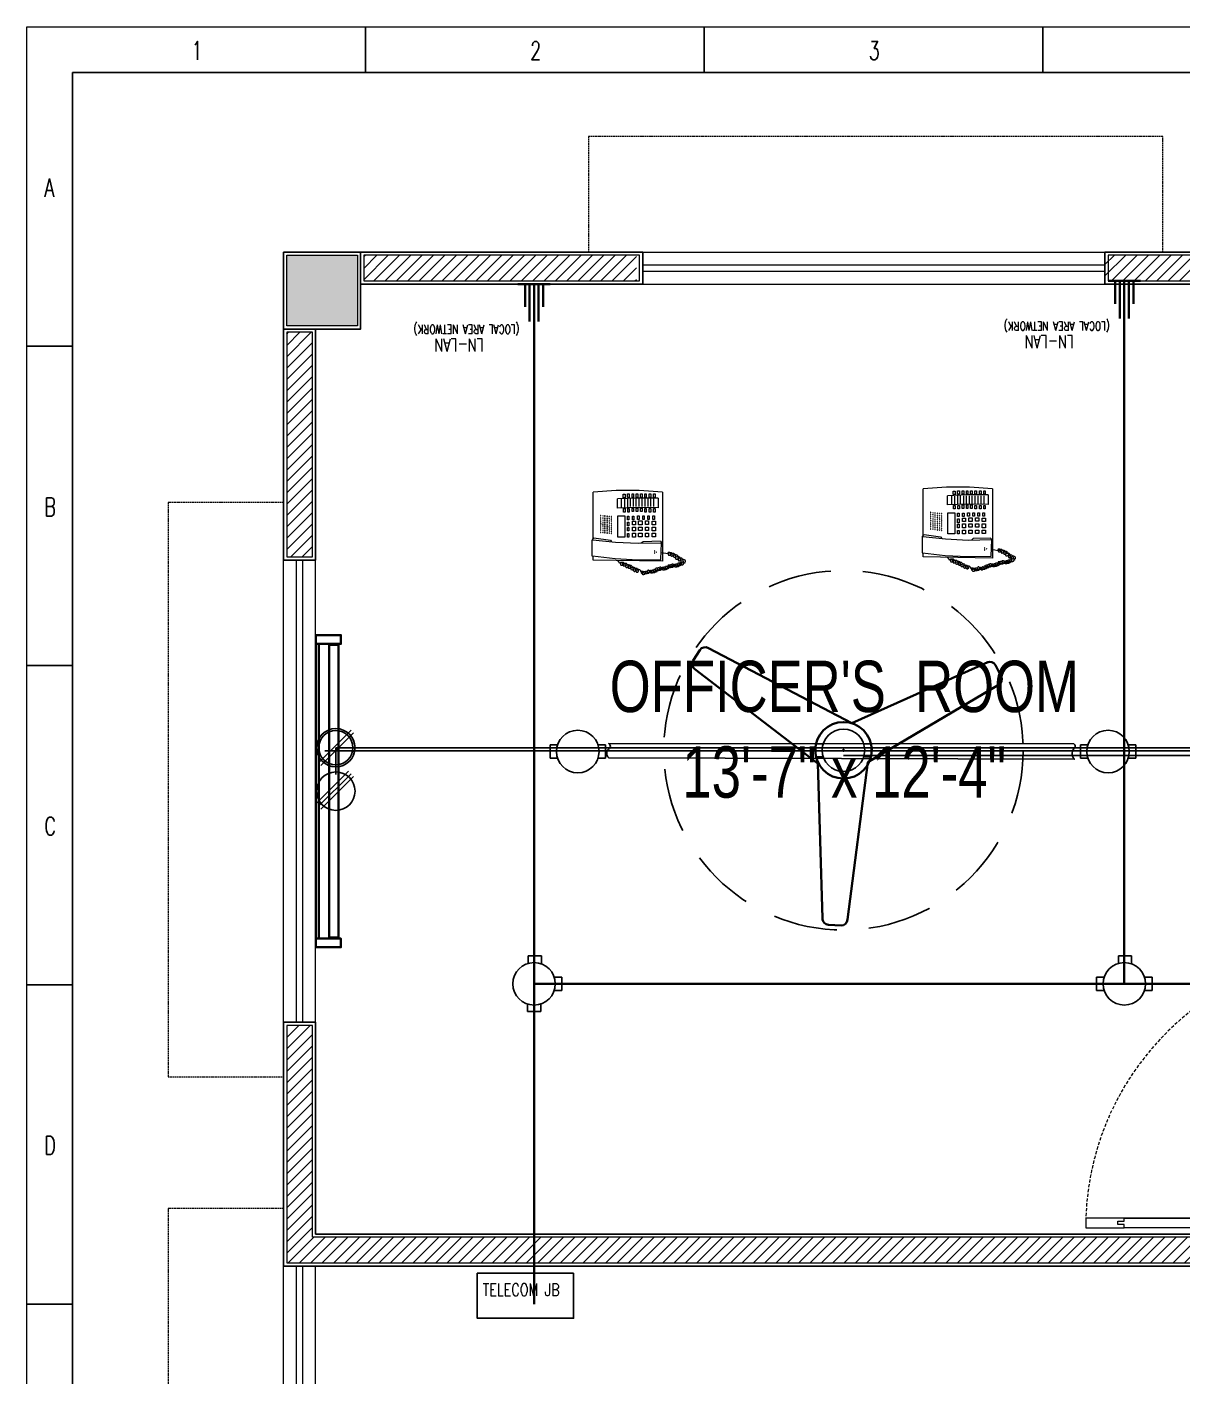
# Model space of a CAD drawing. Header units: inches. Extents: x 67 to 2089, y 4 to 641.
# Drawn here: x 67.3 to 247.3, y 390.5 to 600.8 of the extents above; entities that cross this region are included whole.
import ezdxf

# ---------------------------------------------------------------- set-up
doc = ezdxf.new("R2010")
doc.units = ezdxf.units.IN
doc.header["$MEASUREMENT"] = 0
doc.linetypes.add('DASH', pattern=[0.35, 0.25, -0.1])
doc.linetypes.add('DASHED', pattern=[0.75, 0.5, -0.25])
doc.layers.get('Defpoints').update_dxf_attribs({"lineweight": 0})
for name, color, linetype in [('Cables', 7, 'Continuous'), ('COLLUM', 1, 'Continuous'), ('Layer 1', 7, 'Continuous'), ('Sockets', 7, 'Continuous'), ('wall 05', 252, 'Continuous')]:
    doc.layers.add(name, color=color, linetype=linetype)
for name, color, linetype, lineweight in [('dim-8', 18, 'Continuous', 15), ('DOOR', 115, 'Continuous', 15), ('E-CF-Ceiling-Fan', 42, 'Continuous', 30), ('E-LAN', 6, 'Continuous', 30), ('E-WTL-Wall-Tube-Light', 7, 'Continuous', 30), ('Glass', 5, 'Continuous', 9), ('HACTH', 8, 'Continuous', 9), ('Hatch', 252, 'Continuous', 5), ('Sunshed', 5, 'Continuous', 15), ('WINDOW', 140, 'Continuous', 9)]:
    doc.layers.add(name, color=color, linetype=linetype, lineweight=lineweight)
doc.styles.add('Swiss721', font='swisscl.ttf')
doc.styles.add('TAVE1', font='ROMANS.shx', dxfattribs={"width": 0.75})
doc.styles.add('TEG BORDER', font='txt_qlt.shx', dxfattribs={"width": 0.7, "bigfont": 'hztxt.shx'})

# ---------------------------------------------------------------- blocks, each defined once
blk = doc.blocks.new('A$C4A7E7E9F')
at = {"layer": 'Defpoints'}
for points in [[(0, 5), (0.25, 5), (0.25, 4.75), (0, 4.75)], [(44.75, 5), (45, 5), (45, 4.75), (44.75, 4.75)], [(0, 0.25), (0.25, 0.25), (0.25, 0), (0, 0)], [(44.75, 0.25), (45, 0.25), (45, 0), (44.75, 0)]]:
    blk.add_lwpolyline(points, close=True, dxfattribs=at)
at = {"layer": 'DOOR'}
for points in [[(1.75, 10), (2, 10), (2, 11), (2.5, 11), (2.5, 5), (1, 5), (1, 11), (1.5, 11), (1.5, 10), (1.75, 10), (1.5, 10), (1.5, 11), (1, 11), (1, 42), (1.5, 42), (1.5, 43), (2, 43), (2, 42), (2.5, 42), (2.5, 11), (2.5, 48), (1, 48), (1, 42)], [(1, 5), (1, 3.5), (2.5, 3.5), (2.5, 0.25), (2.25, 0.25), (2.25, 0), (0.25, 0), (0.25, 0.25), (0, 0.25), (0, 4.75), (0.25, 4.75), (0.25, 5), (1, 5)], [(44, 5), (44, 3.5), (42.5, 3.5), (42.5, 0.25), (42.75, 0.25), (42.75, 0), (44.75, 0), (44.75, 0.25), (45, 0.25), (45, 4.75), (44.75, 4.75), (44.75, 5), (44, 5)]]:
    blk.add_lwpolyline(points, dxfattribs=at)
at = {"layer": 'DOOR', "linetype": 'DASHED', "lineweight": 0}
blk.add_arc((0.95, 4.98), 43.05, 0.0251, 87.941, dxfattribs=at)
at = {"layer": 'HACTH', "lineweight": 0, "ltscale": 10}
for p, q in [((1.5, 5), (44, 5)), ((2.25, 0), (42.75, 0))]:
    blk.add_line(p, q, dxfattribs=at)
blk = doc.blocks.new('b1')
at = {"layer": 'wall 05'}
for p, q in [((146270.29, 171680.84), (146265.29, 171680.84)), ((146265.29, 171680.84), (146265.29, 171642.84)), ((146270.29, 171647.84), (146270.29, 171680.84)), ((146438.29, 171647.84), (146270.29, 171647.84)), ((146438.29, 171642.84), (146438.29, 171647.84)), ((146265.29, 171642.84), (146438.29, 171642.84))]:
    blk.add_line(p, q, dxfattribs=at)
blk = doc.blocks.new('x1')
at = {"layer": 'Hatch', "lineweight": 0}
for p, q in [((146269.79, 171680.34), (146265.79, 171680.34)), ((146265.79, 171680.34), (146265.79, 171643.34)), ((146269.79, 171647.34), (146269.79, 171680.34)), ((146437.79, 171647.34), (146269.79, 171647.34)), ((146437.79, 171643.34), (146437.79, 171647.34)), ((146265.79, 171643.34), (146437.79, 171643.34))]:
    blk.add_line(p, q, dxfattribs=at)
blk = doc.blocks.new('252 BORDER A2')
for p, q in [((37.12, 420), (37.12, 415)), ((74.25, 420), (74.25, 415)), ((111.38, 420), (111.38, 415)), ((0, 385), (5, 385)), ((0, 350), (5, 350)), ((0, 315), (5, 315)), ((0, 280), (5, 280))]:
    blk.add_line(p, q)
at = {"linetype": 'Continuous'}
for p, q in [((489, 415), (5, 415)), ((5, 415), (5, 5))]:
    blk.add_line(p, q, dxfattribs=at)
at = {"color": 5, "lineweight": 15}
blk.add_lwpolyline([(0, 420), (594, 420), (594, 0), (0, 0)], close=True, dxfattribs=at)
blk.add_lwpolyline([(5, 415), (589, 415), (589, 5), (5, 5)], close=True)
at = {"char_height": 2, "width": 2, "attachment_point": 1, "style": 'TEG BORDER'}
for s, insert in [('1', (18.05, 418.41)), ('2', (55.17, 418.41)), ('3', (92.3, 418.41)), ('A', (1.91, 403.39)), ('B', (1.91, 368.39)), ('C', (1.91, 333.39)), ('D', (1.91, 298.39))]:
    blk.add_mtext(s, dxfattribs=dict(at, insert=insert))
blk = doc.blocks.new('CF')
for p, q in [((-23.84, 14.22), (-22.76, 15.89)), ((1.35, 4.29), (-21.39, 16.19)), ((-4.07, -2.11), (-23.55, 12.84)), ((1.35, 4.29), (22.9, 13.97)), ((24.1, 13.48), (25.01, 11.71)), ((3.87, -1.9), (24.71, 10.43)), ((-4.07, -2.11), (-3.33, -26.62)), ((3.87, -1.9), (0.65, -26.82)), ((-0.39, -27.76), (-2.38, -27.66))]:
    blk.add_line(p, q)
for radius in [4.48, 0.0888]:
    blk.add_circle((0, 0), radius)
for centre, radius, start, end in [((-21.93, 15.35), 0.996, 57.1351, 147.1351), ((-23.01, 13.68), 0.996, 147.1351, 237.1351), ((23.21, 13.03), 0.996, 27.1351, 117.1351), ((24.09, 11.25), 1.03, 299.2548, 26.4357), ((-2.33, -26.67), 0.996, 177.1351, 267.1351), ((-0.34, -26.77), 0.996, 267.1351, 357.1351)]:
    blk.add_arc(centre, radius, start, end)
blk = doc.blocks.new('TELEPHONE')
at = {"layer": 'Layer 1', "lineweight": 9}
for points in [[(10.02, 12.9), (9.9, 12.9), (9.78, 12.84), (9.72, 12.78), (9.66, 12.72), (9.66, 12.66), (9.6, 12.6), (9.6, 12.36), (9.66, 12.24), (9.66, 12.18), (9.72, 12.12)], [(10.26, 13.32), (10.14, 13.32), (10.08, 13.26), (10.02, 13.26), (9.96, 13.2), (9.9, 13.14), (9.84, 13.08), (9.78, 12.96), (9.78, 12.84), (9.84, 12.72), (9.84, 12.66), (9.9, 12.6), (9.96, 12.54)], [(10.2, 12.78), (10.14, 12.84), (10.14, 12.9), (10.02, 12.9)], [(10.5, 13.62), (10.32, 13.62), (10.26, 13.56), (10.2, 13.5), (10.08, 13.38), (10.08, 13.02), (10.14, 12.9), (10.2, 12.84)], [(10.44, 13.08), (10.44, 13.14), (10.38, 13.2), (10.32, 13.26), (10.26, 13.26), (10.2, 13.32), (10.14, 13.32)], [(10.2, 12.84), (10.38, 12.84), (10.44, 12.9), (10.44, 12.96)], [(10.74, 14.04), (10.68, 14.04), (10.56, 13.98), (10.5, 13.98), (10.32, 13.8), (10.32, 13.5), (10.38, 13.38), (10.38, 13.32), (10.44, 13.26)], [(10.44, 13.26), (10.68, 13.26), (10.68, 13.38), (10.74, 13.38)], [(10.44, 12.96), (10.44, 13.08)], [(10.92, 14.4), (10.74, 14.4), (10.62, 14.34), (10.62, 14.28), (10.56, 14.22), (10.5, 14.1), (10.5, 13.86), (10.56, 13.8), (10.62, 13.74), (10.68, 13.68)], [(10.68, 13.5), (10.68, 13.56), (10.62, 13.62), (10.5, 13.62)], [(10.92, 13.92), (10.86, 13.98), (10.8, 14.04), (10.68, 14.04)], [(10.68, 13.68), (10.74, 13.68), (10.74, 13.62), (10.8, 13.62), (10.8, 13.68), (10.86, 13.68), (10.92, 13.74), (10.92, 13.8)], [(10.74, 13.38), (10.74, 13.44), (10.68, 13.5)], [(10.8, 14.1), (10.8, 14.04), (10.98, 14.04), (10.98, 14.1), (11.04, 14.1), (11.04, 14.34)], [(11.1, 13.5), (11.16, 13.5), (11.28, 13.62), (11.28, 13.68), (11.34, 13.68), (11.34, 13.98), (11.28, 13.98), (11.28, 14.04), (11.22, 14.1), (11.16, 14.1), (11.1, 14.16), (10.92, 14.16), (10.86, 14.1), (10.8, 14.1)], [(10.92, 13.8), (10.92, 13.92)], [(11.1, 13.8), (11.04, 13.8), (11.04, 13.74), (10.98, 13.68), (10.98, 13.62), (11.04, 13.56)], [(11.04, 13.56), (11.04, 13.5), (11.1, 13.5)], [(11.16, 13.2), (11.28, 13.2), (11.34, 13.26), (11.46, 13.38), (11.46, 13.56), (11.4, 13.62), (11.4, 13.68), (11.34, 13.74), (11.28, 13.74), (11.28, 13.8), (11.1, 13.8)], [(11.22, 13.5), (11.16, 13.5), (11.1, 13.44)], [(11.1, 13.44), (11.1, 13.26)], [(11.1, 13.26), (11.1, 13.2), (11.16, 13.2)], [(11.22, 12.96), (11.22, 12.9), (11.4, 12.9), (11.46, 12.96), (11.52, 13.02), (11.52, 13.08), (11.58, 13.14), (11.58, 13.32), (11.52, 13.38), (11.52, 13.44), (11.46, 13.44), (11.4, 13.5), (11.16, 13.5)], [(11.34, 13.2), (11.28, 13.2), (11.28, 13.14), (11.22, 13.14), (11.22, 12.96)], [(11.4, 12.84), (11.28, 12.84), (11.28, 12.78)], [(11.28, 12.24), (11.34, 12.24), (11.4, 12.3), (11.46, 12.3), (11.52, 12.36), (11.52, 12.42), (11.58, 12.48), (11.58, 12.66), (11.52, 12.72), (11.52, 12.78), (11.46, 12.84), (11.4, 12.84)], [(11.28, 12.78), (11.28, 12.66), (11.34, 12.6)], [(11.34, 12.6), (11.46, 12.6), (11.52, 12.66), (11.58, 12.72), (11.64, 12.78), (11.64, 13.02), (11.58, 13.08), (11.52, 13.14), (11.46, 13.2), (11.34, 13.2)], [(0, 10.8), (-0.24, 7.2), (-0.24, 3.6), (0, 0)], [(0, 10.8), (10.8, 10.8)], [(7.44, -0.06), (7.8, 3.48), (7.98, 7.02), (7.92, 10.62)], [(7.68, 10.5), (7.92, 10.68)], [(7.98, 10.68), (7.92, 10.68), (7.92, 10.62)], [(10.44, 10.56), (7.98, 10.68)], [(9.66, 12.06), (9.54, 12.06), (9.42, 11.94), (9.42, 11.7), (9.48, 11.7), (9.48, 11.64), (9.6, 11.64)], [(9.42, 10.68), (9.6, 11.64)], [(9.9, 12.48), (9.72, 12.48), (9.48, 12.24), (9.48, 11.88), (9.6, 11.76)], [(9.6, 11.76), (9.66, 11.7), (9.78, 11.7), (9.78, 11.76), (9.84, 11.76), (9.84, 11.82)], [(9.84, 12), (9.78, 12.06), (9.66, 12.06)], [(9.72, 12.12), (9.96, 12.12), (9.96, 12.18), (10.02, 12.24)], [(9.96, 12.36), (9.96, 12.48), (9.78, 12.48)], [(9.84, 11.82), (9.84, 12)], [(10.02, 12.24), (10.02, 12.3), (9.96, 12.36)], [(10.5, 10.5), (10.5, 10.56), (10.44, 10.56)], [(10.8, 10.8), (10.62, 0)], [(11.34, 12.6), (11.28, 12.54), (11.22, 12.48), (11.22, 12.3)], [(11.22, 12.3), (11.28, 12.3), (11.28, 12.24)], [(11.4, 11.94), (11.46, 11.94), (11.52, 12), (11.58, 12), (11.64, 12.06), (11.64, 12.12), (11.7, 12.18), (11.7, 12.42), (11.64, 12.42), (11.64, 12.48), (11.58, 12.54), (11.52, 12.54), (11.46, 12.6), (11.34, 12.6)], [(11.4, 12.24), (11.34, 12.18), (11.34, 12.06), (11.4, 12)], [(11.46, 11.64), (11.52, 11.64), (11.58, 11.7), (11.64, 11.7), (11.7, 11.76), (11.7, 11.82), (11.76, 11.88), (11.76, 12.06), (11.7, 12.12), (11.7, 12.18), (11.64, 12.24), (11.58, 12.24), (11.52, 12.3), (11.46, 12.3), (11.4, 12.24)], [(11.4, 12), (11.4, 11.94)], [(11.46, 11.94), (11.4, 11.88), (11.4, 11.7)], [(11.4, 11.7), (11.46, 11.7), (11.46, 11.64)], [(11.52, 12), (11.46, 11.94)], [(11.64, 11.28), (11.76, 11.28), (11.82, 11.34), (11.88, 11.4), (11.88, 11.46), (11.94, 11.52), (11.94, 11.7), (11.88, 11.76), (11.88, 11.82), (11.82, 11.82), (11.76, 11.88), (11.52, 11.88)], [(11.64, 11.58), (11.58, 11.52)], [(11.58, 11.52), (11.58, 11.34)], [(11.58, 11.34), (11.58, 11.28), (11.64, 11.28)], [(11.7, 11.7), (11.7, 11.64), (11.64, 11.64)], [(11.76, 10.98), (11.82, 10.98), (11.88, 11.04), (11.94, 11.04), (12, 11.1), (12, 11.16), (12.06, 11.22), (12.06, 11.4), (12, 11.46), (12, 11.52), (11.94, 11.52), (11.88, 11.58), (11.82, 11.58), (11.76, 11.64), (11.7, 11.64), (11.64, 11.58), (11.7, 11.58)], [(11.76, 11.28), (11.7, 11.22), (11.7, 11.04)], [(11.7, 11.04), (11.76, 10.98)], [(11.76, 10.62), (11.7, 10.56), (11.7, 10.38)], [(11.82, 11.34), (11.82, 11.28), (11.76, 11.28)], [(11.88, 10.92), (11.76, 10.92), (11.76, 10.86)], [(11.76, 10.32), (11.82, 10.32), (11.88, 10.38), (11.94, 10.38), (12, 10.44), (12, 10.5), (12.06, 10.56), (12.06, 10.74), (12, 10.8), (12, 10.86), (11.94, 10.92), (11.88, 10.92)], [(11.76, 10.86), (11.76, 10.74)], [(11.76, 10.74), (11.82, 10.68)], [(11.82, 10.68), (11.76, 10.62)], [(11.82, 10.68), (11.94, 10.68), (12.06, 10.8), (12.12, 10.86), (12.12, 11.1), (12.06, 11.16), (12, 11.22), (12, 11.28), (11.88, 11.28), (11.82, 11.34)], [(11.88, 10.08), (11.88, 10.02), (11.94, 10.02), (12, 10.08), (12.06, 10.08), (12.12, 10.14), (12.12, 10.2), (12.18, 10.26), (12.18, 10.5), (12.12, 10.5), (12.12, 10.56), (12.06, 10.62), (12, 10.62), (11.94, 10.68), (11.82, 10.68)], [(0.84, 9.42), (0.3, 9.42), (0.3, 9.66), (0.84, 9.66)], [(0.84, 8.76), (0.3, 8.76), (0.3, 9), (0.84, 9)], [(0.84, 9.66), (0.84, 9.42)], [(0.84, 9), (0.84, 8.76)], [(0.96, 10.14), (2.46, 10.14)], [(0.96, 10.14), (0.96, 6.96), (1.08, 3.78)], [(2.28, 9.48), (1.08, 9.48)], [(2.28, 9), (1.08, 9)], [(2.28, 8.58), (1.08, 8.58)], [(2.46, 10.14), (2.4, 6.96), (2.52, 3.78)], [(3.12, 9.42), (2.58, 9.42), (2.58, 9.66), (3.12, 9.66)], [(3.12, 8.76), (2.58, 8.76), (2.58, 9), (3.12, 9)], [(3.12, 9.66), (3.12, 9.42)], [(3.12, 9), (3.12, 8.76)], [(4.26, 9.3), (3.72, 9.3), (3.72, 9.54), (4.26, 9.54)], [(4.26, 8.52), (3.72, 8.52), (3.72, 8.76), (4.26, 8.76)], [(4.26, 9.54), (4.26, 9.3)], [(4.26, 8.76), (4.26, 8.52)], [(4.5, 8.64), (5.04, 8.64)], [(4.5, 8.16), (4.5, 8.64)], [(4.56, 9.72), (5.1, 9.72)], [(4.56, 9.18), (4.56, 9.72)], [(5.1, 9.18), (4.56, 9.18)], [(5.04, 8.64), (5.04, 8.16)], [(5.1, 9.72), (5.1, 9.18)], [(6.06, 9.18), (5.46, 9.18), (5.46, 9.72), (6.06, 9.72)], [(6, 8.16), (5.46, 8.16), (5.46, 8.64), (6, 8.64)], [(6, 8.64), (6, 8.16)], [(6.06, 9.72), (6.06, 9.18)], [(6.96, 9.18), (6.42, 9.18), (6.42, 9.72), (6.96, 9.72)], [(6.96, 8.16), (6.42, 8.16), (6.42, 8.64), (6.96, 8.64)], [(6.96, 9.72), (6.96, 9.18)], [(6.96, 8.64), (6.96, 8.16)], [(7.68, 10.5), (7.74, 7.8), (7.98, 7.5)], [(9.24, 9.6), (9.18, 9.6), (9.18, 9.54), (9.24, 9.54), (9.24, 9.6)], [(9.18, 9.6), (9.18, 9.6)], [(9.3, 9.9), (9.36, 9.84), (9.36, 9.9), (9.3, 9.9)], [(9.54, 9.6), (9.48, 9.6), (9.48, 9.54), (9.54, 9.54), (9.54, 9.6)], [(9.48, 9.6), (9.48, 9.6)], [(9.96, -0.12), (10.38, 3.42), (10.56, 6.96), (10.5, 10.5)], [(11.7, 10.38), (11.76, 10.38), (11.76, 10.32)], [(11.94, 10.38), (11.88, 10.38), (11.88, 10.32), (11.82, 10.26), (11.82, 10.14), (11.88, 10.08)], [(11.94, 10.02), (11.88, 9.96), (11.88, 9.84), (11.94, 9.78), (11.94, 9.72)], [(11.94, 9.72), (12, 9.72), (12.06, 9.78), (12.12, 9.78), (12.18, 9.84), (12.18, 9.9), (12.24, 9.96), (12.24, 10.2), (12.18, 10.2), (12.18, 10.26), (12.12, 10.32), (12.06, 10.32), (12, 10.38), (11.94, 10.38)], [(12, 10.08), (11.94, 10.02)], [(12.12, 9.42), (12.18, 9.42), (12.24, 9.48), (12.3, 9.48), (12.36, 9.54), (12.42, 9.6), (12.42, 9.84), (12.36, 9.9), (12.36, 9.96), (12.3, 9.96), (12.24, 10.02), (12.18, 10.02), (12.12, 10.08), (12.06, 10.08), (12, 10.02)], [(12.12, 9.72), (12.06, 9.66), (12.06, 9.48)], [(12.06, 9.48), (12.12, 9.48), (12.12, 9.42)], [(12.18, 9.78), (12.12, 9.72)], [(12.3, 9.48), (12.3, 9.42), (12.24, 9.42), (12.24, 9.36), (12.18, 9.3), (12.18, 9.24), (12.24, 9.18)], [(12.3, 8.82), (12.24, 8.76), (12.24, 8.7), (12.18, 8.64), (12.18, 8.58), (12.24, 8.52)], [(12.36, 9.06), (12.3, 9.06), (12.24, 9)], [(12.24, 9), (12.24, 8.94), (12.3, 8.88), (12.3, 8.82), (12.36, 8.82)], [(12.24, 8.52), (12.24, 8.46), (12.3, 8.46)], [(12.36, 8.82), (12.42, 8.82), (12.42, 8.88), (12.48, 8.88), (12.6, 9), (12.6, 9.24), (12.54, 9.3), (12.54, 9.36), (12.48, 9.42), (12.42, 9.42), (12.36, 9.48), (12.3, 9.48)], [(12.3, 8.46), (12.36, 8.46), (12.42, 8.52), (12.48, 8.58), (12.54, 8.64), (12.54, 8.94), (12.42, 9.06), (12.36, 9.06)], [(12.42, 8.52), (12.36, 8.46)], [(12.36, 8.46), (12.36, 8.22)], [(0.84, 8.04), (0.3, 8.04), (0.3, 8.28), (0.84, 8.28)], [(0.84, 7.38), (0.3, 7.38), (0.3, 7.62), (0.84, 7.62)], [(0.84, 6.72), (0.3, 6.72), (0.3, 6.96), (0.84, 6.96)], [(0.84, 8.28), (0.84, 8.04)], [(0.84, 7.62), (0.84, 7.38)], [(0.84, 6.96), (0.84, 6.72)], [(2.28, 8.1), (1.08, 8.1)], [(2.28, 7.62), (1.08, 7.62)], [(2.28, 7.2), (1.08, 7.2)], [(2.28, 6.72), (1.08, 6.72)], [(3.06, 7.38), (2.52, 7.38), (2.52, 7.62), (3.06, 7.62)], [(3.06, 6.72), (2.52, 6.72), (2.52, 6.96), (3.06, 6.96)], [(3.12, 8.04), (2.58, 8.04), (2.58, 8.28), (3.12, 8.28)], [(3.06, 7.62), (3.06, 7.38)], [(3.06, 6.96), (3.06, 6.72)], [(3.12, 8.28), (3.12, 8.04)], [(4.26, 7.74), (3.72, 7.74), (3.72, 7.98), (4.26, 7.98)], [(4.26, 6.9), (3.72, 6.9), (3.72, 7.2), (4.26, 7.2)], [(4.32, 6.12), (3.78, 6.12), (3.78, 6.36), (4.32, 6.36)], [(4.26, 7.98), (4.26, 7.74)], [(4.26, 7.2), (4.26, 6.9)], [(4.32, 6.36), (4.32, 6.12)], [(5.04, 8.16), (4.5, 8.16)], [(4.5, 7.62), (5.1, 7.62)], [(4.5, 7.08), (4.5, 7.62)], [(5.1, 7.08), (4.5, 7.08)], [(4.56, 6.6), (5.1, 6.6)], [(4.56, 6.12), (4.56, 6.6)], [(5.1, 7.62), (5.1, 7.08)], [(5.1, 6.6), (5.1, 6.12)], [(6, 7.08), (5.46, 7.08), (5.46, 7.62), (6, 7.62)], [(6.06, 6.12), (5.46, 6.12), (5.46, 6.6), (6.06, 6.6)], [(6, 7.62), (6, 7.08)], [(6.06, 6.6), (6.06, 6.12)], [(6.96, 7.08), (6.42, 7.08), (6.42, 7.62), (6.96, 7.62)], [(7.02, 6.12), (6.42, 6.12), (6.42, 6.6), (7.02, 6.6)], [(6.96, 7.62), (6.96, 7.08)], [(7.02, 6.6), (7.02, 6.12)], [(12.18, 6.66), (12.06, 6.66), (12, 6.6), (11.94, 6.6), (11.88, 6.54), (11.82, 6.48), (11.76, 6.42), (11.76, 6.36), (11.7, 6.24), (11.7, 6.18), (11.76, 6.12), (11.76, 6), (11.88, 5.88)], [(12.36, 7.08), (12.3, 7.02), (12.12, 7.02), (12.06, 6.96), (12, 6.9), (11.94, 6.84), (11.94, 6.48), (12, 6.42), (12, 6.36), (12.06, 6.3)], [(12.36, 7.44), (12.3, 7.44), (12.12, 7.26), (12.12, 7.2), (12.06, 7.14), (12.06, 6.9), (12.12, 6.84), (12.18, 6.78), (12.24, 6.72)], [(12.06, 6.3), (12.12, 6.3), (12.18, 6.24), (12.24, 6.3), (12.3, 6.3), (12.3, 6.36), (12.36, 6.42), (12.36, 6.48), (12.3, 6.54)], [(12.3, 6.54), (12.3, 6.6), (12.24, 6.6), (12.24, 6.66), (12.12, 6.66)], [(12.48, 6.96), (12.42, 6.96), (12.42, 7.02), (12.36, 7.02), (12.36, 7.08), (12.3, 7.08), (12.24, 7.02)], [(12.24, 6.72), (12.24, 6.66), (12.36, 6.66), (12.36, 6.72), (12.42, 6.72), (12.48, 6.78), (12.48, 6.84)], [(12.36, 8.22), (12.36, 8.16), (12.42, 8.16)], [(12.48, 7.86), (12.42, 7.86), (12.36, 7.8)], [(12.36, 7.8), (12.36, 7.5), (12.42, 7.5)], [(12.42, 7.5), (12.6, 7.5), (12.72, 7.62), (12.78, 7.62), (12.78, 7.68), (12.84, 7.74), (12.84, 7.92), (12.78, 7.98), (12.78, 8.04), (12.72, 8.1), (12.66, 8.16), (12.6, 8.16), (12.48, 8.22)], [(12.48, 8.22), (12.42, 8.22), (12.42, 8.16)], [(12.42, 8.16), (12.42, 7.92)], [(12.42, 7.92), (12.42, 7.86), (12.48, 7.86)], [(12.48, 6.84), (12.48, 6.96)], [(0.84, 6.06), (0.3, 6.06), (0.3, 6.3), (0.84, 6.3)], [(0.84, 5.34), (0.3, 5.34), (0.3, 5.64), (0.84, 5.64)], [(0.9, 4.68), (0.36, 4.68), (0.36, 4.98), (0.9, 4.98)], [(0.84, 6.3), (0.84, 6.06)], [(0.84, 5.64), (0.84, 5.34)], [(0.9, 4.98), (0.9, 4.68)], [(2.28, 6.3), (1.08, 6.3)], [(2.28, 5.82), (1.08, 5.82)], [(2.34, 5.4), (1.08, 5.4)], [(2.34, 4.92), (1.14, 4.92)], [(2.34, 4.44), (1.14, 4.44)], [(3.06, 6.06), (2.52, 6.06), (2.52, 6.3), (3.06, 6.3)], [(3.12, 5.4), (2.58, 5.4), (2.58, 5.64), (3.12, 5.64)], [(3.12, 4.74), (2.58, 4.74), (2.58, 4.98), (3.12, 4.98)], [(3.06, 6.3), (3.06, 6.06)], [(3.12, 5.64), (3.12, 5.4)], [(3.12, 4.98), (3.12, 4.74)], [(3.72, 4.92), (7.02, 4.92)], [(3.72, 3.84), (3.72, 4.92)], [(4.32, 5.34), (3.78, 5.34), (3.78, 5.58), (4.32, 5.58)], [(4.32, 5.58), (4.32, 5.34)], [(5.1, 6.12), (4.56, 6.12)], [(4.68, 5.58), (5.28, 5.58)], [(4.68, 5.34), (4.68, 5.58)], [(5.28, 5.34), (4.68, 5.34)], [(5.28, 5.58), (5.28, 5.34)], [(6.06, 5.34), (5.52, 5.34), (5.52, 5.58), (6.06, 5.58)], [(6.06, 5.58), (6.06, 5.34)], [(7.02, 5.34), (6.48, 5.34), (6.48, 5.58), (7.02, 5.58)], [(7.02, 5.58), (7.02, 5.34)], [(7.02, 4.92), (7.02, 3.84)], [(11.46, 5.04), (11.34, 5.04), (11.28, 4.98), (11.22, 4.98), (10.98, 4.74), (10.98, 4.56), (11.04, 4.5), (11.04, 4.38), (11.16, 4.26)], [(11.22, 4.62), (11.1, 4.62), (10.98, 4.5), (10.98, 4.26), (11.04, 4.2), (11.1, 4.2), (11.1, 4.14)], [(11.58, 5.46), (11.52, 5.46), (11.4, 5.4), (11.34, 5.4), (11.28, 5.34), (11.22, 5.28), (11.16, 5.22), (11.16, 4.8), (11.28, 4.68)], [(11.16, 4.26), (11.34, 4.26), (11.34, 4.32), (11.4, 4.32), (11.4, 4.5)], [(11.4, 4.5), (11.4, 4.56), (11.34, 4.56), (11.34, 4.62), (11.22, 4.62)], [(11.28, 4.68), (11.52, 4.68), (11.52, 4.8)], [(11.76, 5.82), (11.64, 5.82), (11.52, 5.76), (11.46, 5.76), (11.4, 5.7), (11.4, 5.58), (11.34, 5.52), (11.34, 5.28), (11.4, 5.22), (11.46, 5.16), (11.46, 5.1)], [(11.52, 4.92), (11.52, 4.98), (11.46, 4.98), (11.46, 5.04), (11.34, 5.04)], [(11.94, 6.24), (11.76, 6.24), (11.7, 6.18), (11.46, 5.94), (11.46, 5.76), (11.52, 5.7), (11.52, 5.64), (11.58, 5.52), (11.64, 5.52)], [(11.46, 5.1), (11.52, 5.1), (11.52, 5.04), (11.64, 5.04), (11.64, 5.1), (11.7, 5.1), (11.7, 5.16), (11.76, 5.16), (11.76, 5.22)], [(11.76, 5.34), (11.7, 5.34), (11.7, 5.4), (11.64, 5.4), (11.64, 5.46), (11.52, 5.46)], [(11.52, 4.8), (11.52, 4.92)], [(11.64, 5.52), (11.64, 5.46), (11.82, 5.46), (11.82, 5.52), (11.88, 5.52), (11.88, 5.7)], [(11.88, 5.7), (11.88, 5.76), (11.82, 5.76), (11.82, 5.82), (11.7, 5.82)], [(11.76, 5.22), (11.76, 5.34)], [(12.12, 6.12), (12.12, 6.18), (12.06, 6.18), (12.06, 6.24), (11.94, 6.24)], [(2.52, 3.78), (1.08, 3.78)], [(7.02, 3.84), (3.72, 3.84)], [(3.78, 2.16), (3.84, 2.16), (3.84, 2.22), (3.78, 2.22), (3.78, 2.16)], [(3.84, 2.82), (3.9, 2.82), (3.9, 2.88), (3.84, 2.88), (3.84, 2.82)], [(4.14, 2.16), (4.2, 2.16), (4.2, 2.22), (4.14, 2.22), (4.14, 2.16)], [(4.2, 2.82), (4.26, 2.82), (4.26, 2.88), (4.2, 2.88), (4.2, 2.82)], [(4.44, 2.16), (4.5, 2.16), (4.5, 2.22), (4.44, 2.22), (4.44, 2.16)], [(4.5, 2.82), (4.56, 2.82), (4.56, 2.88), (4.5, 2.88), (4.5, 2.82)], [(4.74, 2.16), (4.8, 2.16), (4.8, 2.22), (4.74, 2.22), (4.74, 2.16)], [(4.8, 2.52), (4.86, 2.52), (4.86, 2.58), (4.8, 2.58), (4.8, 2.52)], [(4.86, 2.82), (4.92, 2.82), (4.92, 2.88), (4.86, 2.88), (4.86, 2.82)], [(5.1, 2.52), (5.16, 2.52), (5.16, 2.58), (5.1, 2.52)], [(5.1, 2.16), (5.16, 2.16), (5.16, 2.22), (5.1, 2.22), (5.1, 2.16)], [(5.16, 2.82), (5.22, 2.82), (5.22, 2.88), (5.16, 2.88), (5.16, 2.82)], [(5.4, 2.16), (5.46, 2.16), (5.46, 2.22), (5.4, 2.22), (5.4, 2.16)], [(5.46, 2.82), (5.52, 2.82), (5.52, 2.88), (5.46, 2.88), (5.46, 2.82)], [(5.7, 2.16), (5.76, 2.16), (5.76, 2.22), (5.7, 2.22), (5.7, 2.16)], [(5.76, 2.82), (5.82, 2.82), (5.82, 2.88), (5.76, 2.88), (5.76, 2.82)], [(5.76, 2.52), (5.82, 2.52), (5.76, 2.58), (5.76, 2.52)], [(6, 2.16), (6.06, 2.16), (6.06, 2.22), (6, 2.22), (6, 2.16)], [(6.06, 2.52), (6.12, 2.52), (6.12, 2.58), (6.06, 2.58), (6.06, 2.52)], [(6.12, 2.82), (6.18, 2.82), (6.18, 2.88), (6.12, 2.88), (6.12, 2.82)], [(6.36, 2.16), (6.42, 2.16), (6.42, 2.22), (6.36, 2.22), (6.36, 2.16)], [(6.42, 2.82), (6.48, 2.82), (6.48, 2.88), (6.42, 2.88), (6.42, 2.82)], [(7.14, 0.12), (7.5, 2.7)], [(7.5, 2.7), (7.74, 2.88)], [(11.1, 4.14), (10.68, 3.84)], [(7.32, 0), (0, 0)], [(3.72, 1.2), (3.66, 1.2), (3.66, 1.14), (3.72, 1.14), (3.72, 1.2)], [(3.66, 1.2), (3.66, 1.2)], [(3.72, 1.8), (3.78, 1.8), (3.78, 1.86), (3.72, 1.86), (3.72, 1.8)], [(3.72, 1.5), (3.78, 1.5), (3.72, 1.56), (3.72, 1.5)], [(4.08, 1.2), (4.02, 1.2), (4.02, 1.14), (4.08, 1.14), (4.08, 1.2)], [(4.02, 1.2), (4.02, 1.2)], [(4.08, 1.8), (4.14, 1.8), (4.14, 1.86), (4.08, 1.86), (4.08, 1.8)], [(4.38, 1.2), (4.32, 1.2), (4.32, 1.14), (4.38, 1.14), (4.38, 1.2)], [(4.32, 1.2), (4.32, 1.2)], [(4.38, 1.8), (4.44, 1.8), (4.44, 1.86), (4.38, 1.86), (4.38, 1.8)], [(4.38, 1.5), (4.44, 1.5), (4.38, 1.56), (4.38, 1.5)], [(4.68, 1.2), (4.62, 1.2), (4.62, 1.14), (4.68, 1.14), (4.68, 1.2)], [(4.62, 1.2), (4.62, 1.2)], [(4.68, 1.5), (4.74, 1.5), (4.74, 1.56), (4.68, 1.56), (4.68, 1.5)], [(4.74, 1.8), (4.8, 1.8), (4.8, 1.86), (4.74, 1.86), (4.74, 1.8)], [(4.92, 1.2), (4.98, 1.2), (4.98, 1.14), (5.04, 1.2), (4.92, 1.2)], [(5.04, 1.8), (5.1, 1.8), (5.1, 1.86), (5.04, 1.86), (5.04, 1.8)], [(5.34, 1.2), (5.28, 1.2), (5.28, 1.14), (5.34, 1.14), (5.34, 1.2)], [(5.28, 1.2), (5.28, 1.2)], [(5.34, 1.8), (5.4, 1.8), (5.4, 1.86), (5.34, 1.86), (5.34, 1.8)], [(5.64, 1.2), (5.58, 1.2), (5.58, 1.14), (5.64, 1.14), (5.64, 1.2)], [(5.58, 1.2), (5.58, 1.2)], [(5.64, 1.8), (5.7, 1.8), (5.7, 1.86), (5.64, 1.86), (5.64, 1.8)], [(5.64, 1.5), (5.7, 1.5), (5.64, 1.56), (5.64, 1.5)], [(5.94, 1.2), (5.88, 1.2), (5.88, 1.14), (5.94, 1.14), (5.94, 1.2)], [(5.88, 1.2), (5.88, 1.2)], [(5.94, 1.5), (6, 1.5), (6, 1.56), (5.94, 1.56), (5.94, 1.5)], [(6, 1.8), (6.06, 1.8), (6.06, 1.86), (6, 1.86), (6, 1.8)], [(6.3, 1.2), (6.24, 1.2), (6.24, 1.14), (6.3, 1.14), (6.3, 1.2)], [(6.24, 1.2), (6.24, 1.2)], [(6.3, 1.8), (6.36, 1.8), (6.36, 1.86), (6.3, 1.86), (6.3, 1.8)], [(7.44, -0.12), (7.14, 0.12)], [(10.62, 0), (10.02, 0)], [(7.44, -0.06), (7.44, -0.12), (7.5, -0.18)], [(7.5, -0.18), (9.96, -0.18), (9.96, -0.12)]]:
    blk.add_lwpolyline(points, dxfattribs=at)
for points, knots in [([(9.96, 12.54), (9.96, 12.54), (10.02, 12.54), (10.02, 12.54), (10.18, 12.52), (10.22, 12.56), (10.2, 12.72), (10.2, 12.72), (10.2, 12.78), (10.2, 12.78)], [0, 0, 0, 0, 1, 1, 1, 2, 2, 2, 3, 3, 3, 3]), ([(12.24, 9.18), (12.24, 9.18), (12.24, 9.12), (12.24, 9.12), (12.24, 9.12), (12.36, 9.12), (12.36, 9.12), (12.5, 9.29), (12.56, 9.22), (12.54, 9.42), (12.54, 9.42), (12.54, 9.6), (12.54, 9.6), (12.54, 9.6), (12.48, 9.66), (12.48, 9.66), (12.48, 9.66), (12.42, 9.72), (12.42, 9.72), (12.42, 9.72), (12.3, 9.72), (12.3, 9.72), (12.3, 9.72), (12.24, 9.78), (12.24, 9.78), (12.24, 9.78), (12.18, 9.78), (12.18, 9.78), (12.18, 9.78), (12.12, 9.72), (12.12, 9.72)], [0, 0, 0, 0, 1, 1, 1, 2, 2, 2, 3, 3, 3, 4, 4, 4, 5, 5, 5, 6, 6, 6, 7, 7, 7, 8, 8, 8, 9, 9, 9, 10, 10, 10, 10]), ([(12.42, 8.16), (12.42, 8.16), (12.48, 8.16), (12.48, 8.16), (12.75, 8.43), (12.64, 8.25), (12.66, 8.64), (12.66, 8.64), (12.66, 8.7), (12.66, 8.7), (12.66, 8.7), (12.6, 8.7), (12.6, 8.7), (12.6, 8.7), (12.54, 8.76), (12.54, 8.76), (12.54, 8.76), (12.48, 8.82), (12.48, 8.82), (12.48, 8.82), (12.3, 8.82), (12.3, 8.82)], [0, 0, 0, 0, 1, 1, 1, 2, 2, 2, 3, 3, 3, 4, 4, 4, 5, 5, 5, 6, 6, 6, 7, 7, 7, 7]), ([(12.48, 7.86), (12.48, 7.86), (12.54, 7.86), (12.54, 7.86), (12.81, 8.13), (12.7, 7.96), (12.72, 8.34), (12.72, 8.34), (12.72, 8.4), (12.72, 8.4), (12.72, 8.4), (12.66, 8.4), (12.66, 8.4), (12.66, 8.4), (12.6, 8.46), (12.6, 8.46), (12.6, 8.46), (12.54, 8.46), (12.54, 8.46), (12.54, 8.46), (12.48, 8.52), (12.48, 8.52), (12.48, 8.52), (12.42, 8.52), (12.42, 8.52)], [0, 0, 0, 0, 1, 1, 1, 2, 2, 2, 3, 3, 3, 4, 4, 4, 5, 5, 5, 6, 6, 6, 7, 7, 7, 8, 8, 8, 8]), ([(12.36, 7.44), (12.36, 7.44), (12.42, 7.44), (12.42, 7.44), (12.6, 7.63), (12.52, 7.49), (12.54, 7.8), (12.54, 7.8), (12.48, 7.86), (12.48, 7.86)], [0, 0, 0, 0, 1, 1, 1, 2, 2, 2, 3, 3, 3, 3]), ([(11.88, 5.88), (11.88, 5.88), (11.94, 5.88), (11.94, 5.88), (12.1, 5.86), (12.14, 5.9), (12.12, 6.06), (12.12, 6.06), (12.12, 6.12), (12.12, 6.12)], [0, 0, 0, 0, 1, 1, 1, 2, 2, 2, 3, 3, 3, 3]), ([(3.84, 2.52), (3.84, 2.52), (3.9, 2.52), (3.9, 2.52), (3.9, 2.52), (3.84, 2.52), (3.84, 2.52), (3.84, 2.52), (3.84, 2.58), (3.84, 2.58), (3.84, 2.58), (3.84, 2.52), (3.84, 2.52)], [0, 0, 0, 0, 1, 1, 1, 2, 2, 2, 3, 3, 3, 4, 4, 4, 4]), ([(4.14, 2.52), (4.14, 2.52), (4.2, 2.52), (4.2, 2.52), (4.2, 2.52), (4.2, 2.58), (4.2, 2.58), (4.2, 2.58), (4.2, 2.52), (4.2, 2.52), (4.2, 2.52), (4.14, 2.52), (4.14, 2.52)], [0, 0, 0, 0, 1, 1, 1, 2, 2, 2, 3, 3, 3, 4, 4, 4, 4]), ([(4.5, 2.52), (4.5, 2.52), (4.56, 2.52), (4.56, 2.52), (4.56, 2.52), (4.5, 2.52), (4.5, 2.52), (4.5, 2.52), (4.5, 2.58), (4.5, 2.58), (4.5, 2.58), (4.5, 2.52), (4.5, 2.52)], [0, 0, 0, 0, 1, 1, 1, 2, 2, 2, 3, 3, 3, 4, 4, 4, 4]), ([(5.4, 2.52), (5.4, 2.52), (5.46, 2.52), (5.46, 2.52), (5.46, 2.52), (5.46, 2.58), (5.46, 2.58), (5.46, 2.58), (5.46, 2.52), (5.46, 2.52), (5.46, 2.52), (5.4, 2.52), (5.4, 2.52)], [0, 0, 0, 0, 1, 1, 1, 2, 2, 2, 3, 3, 3, 4, 4, 4, 4]), ([(6.36, 2.52), (6.36, 2.52), (6.42, 2.52), (6.42, 2.52), (6.42, 2.52), (6.42, 2.58), (6.42, 2.58), (6.42, 2.58), (6.42, 2.52), (6.42, 2.52), (6.42, 2.52), (6.36, 2.52), (6.36, 2.52)], [0, 0, 0, 0, 1, 1, 1, 2, 2, 2, 3, 3, 3, 4, 4, 4, 4]), ([(4.02, 1.5), (4.02, 1.5), (4.08, 1.5), (4.08, 1.5), (4.08, 1.5), (4.08, 1.56), (4.08, 1.56), (4.08, 1.56), (4.08, 1.5), (4.08, 1.5), (4.08, 1.5), (4.02, 1.5), (4.02, 1.5)], [0, 0, 0, 0, 1, 1, 1, 2, 2, 2, 3, 3, 3, 4, 4, 4, 4]), ([(4.98, 1.5), (4.98, 1.5), (5.04, 1.5), (5.04, 1.5), (5.04, 1.5), (5.04, 1.56), (5.04, 1.56), (5.04, 1.56), (5.04, 1.5), (5.04, 1.5), (5.04, 1.5), (4.98, 1.5), (4.98, 1.5)], [0, 0, 0, 0, 1, 1, 1, 2, 2, 2, 3, 3, 3, 4, 4, 4, 4]), ([(5.28, 1.5), (5.28, 1.5), (5.34, 1.5), (5.34, 1.5), (5.34, 1.5), (5.34, 1.56), (5.34, 1.56), (5.34, 1.56), (5.34, 1.5), (5.34, 1.5), (5.34, 1.5), (5.28, 1.5), (5.28, 1.5)], [0, 0, 0, 0, 1, 1, 1, 2, 2, 2, 3, 3, 3, 4, 4, 4, 4]), ([(6.24, 1.5), (6.24, 1.5), (6.3, 1.5), (6.3, 1.5), (6.3, 1.5), (6.3, 1.56), (6.3, 1.56), (6.3, 1.56), (6.3, 1.5), (6.3, 1.5), (6.3, 1.5), (6.24, 1.5), (6.24, 1.5)], [0, 0, 0, 0, 1, 1, 1, 2, 2, 2, 3, 3, 3, 4, 4, 4, 4])]:
    blk.add_open_spline(points, degree=3, knots=knots, dxfattribs=at)
blk = doc.blocks.new('ASDSAETR')
for p, q in [((51404, -7188.31), (51404, -7197.3)), ((51404, -7190.29), (51410.36, -7190.29)), ((51404, -7191.55), (51414.43, -7191.55)), ((51404, -7192.81), (51418.49, -7192.81)), ((51404, -7194.07), (51414.43, -7194.07)), ((51404, -7195.33), (51410.36, -7195.33))]:
    blk.add_line(p, q)
blk = doc.blocks.new('A$C63C712C3')
at = {"ltscale": 2}
for p, q in [((39.8, 42), (33.8, 42)), ((39.8, 15.9), (33.8, 15.9)), ((1230.6, 42), (1236.6, 42)), ((1230.6, 15.9), (1236.6, 15.9))]:
    blk.add_line(p, q, dxfattribs=at)
for points in [[(35.5, 102.6), (0, 102.6), (0, 0), (35.5, 0)], [(35.5, 102.6), (1235.5, 102.6), (1235.5, 90.2), (35.5, 90.2)], [(1235.5, 102.6), (1270.9, 102.6), (1270.9, 0), (1235.5, 0)], [(39.8, 47.6), (1230.6, 47.6), (1230.6, 10.1), (39.8, 10.1)]]:
    blk.add_lwpolyline(points, close=True, dxfattribs=at)

msp = doc.modelspace()

# ---------------------------------------------------------------- hatches: boundary and pattern name
at = {"layer": 'Hatch'}
h = msp.add_hatch(dxfattribs=at)
h.set_pattern_fill('AR-CONC', color=256, scale=0.75, style=0)
h.set_pattern_definition([(50, (-412538.1924, -240313.782), (5.37945137, -0.470641012), [0.5625, -6.1875]), (355, (-412538.1924, -240313.782), (-1.040635, 5.641441), [0.45, -4.95]), (100.4514, (-412537.744, -240313.8214), (4.338820363, 5.170796565), [0.478051425, -5.25856584]), (46.1842, (-412538.1924, -240312.282), (8.004307865, -1.24139261), [0.84375, -9.28125]), (96.6356, (-412537.525, -240312.386), (7.00997029, 7.30588403), [0.71707716, -7.8878475]), (351.1842, (-412538.192, -240312.282), (7.00996459, 7.3058895), [0.675, -7.425]), (21, (-412537.4424, -240312.657), (4.47680289, -3.01964168), [0.5625, -6.1875]), (326, (-412537.4424, -240312.657), (1.82486499, 5.43862534), [0.45, -4.95]), (71.4514, (-412537.0693, -240312.909), (6.301669714, 2.418978725), [0.478051425, -5.25856584]), (37.5, (-412538.1924, -240313.7822), (0.091198915, 2.496703904), [0, -4.89, 0, -5.025, 0, -4.96875]), (7.5, (-412538.1924, -240313.7822), (1.973021531, 2.958087839), [0, -2.865, 0, -4.7775, 0, -1.89375]), (327.5, (-412539.8649, -240313.7822), (4.003668271, -0.169161538), [0, -1.875, 0, -5.85, 0, -7.7625]), (317.5, (-412540.615, -240313.7822), (4.37389627, 0.750787367), [0, -2.4375, 0, -3.885, 0, -5.5125])])
h.paths.add_polyline_path([(107.82, 565.29), (118.82, 565.29), (118.82, 554.29), (107.82, 554.29)])
h.paths.add_polyline_path([(345.82, 565.29), (356.82, 565.29), (356.82, 554.29), (345.82, 554.29)])
at = {"layer": 'Hatch', "lineweight": 0}
h = msp.add_hatch(dxfattribs=at)
h.set_pattern_fill('ANSI31', color=256, scale=10, style=0)
h.set_pattern_definition([(45, (-412538.1924, -240313.7822), (-0.8838834765, 0.8838834765), [])])
h.paths.add_polyline_path([(344.82, 335.29), (119.82, 335.29), (119.82, 331.29), (344.82, 331.29)])
h.paths.add_polyline_path([(111.82, 445.29), (107.82, 445.29), (107.82, 408.29), (111.82, 408.29), (279.82, 408.29), (279.82, 412.29), (111.82, 412.29)])
h.paths.add_polyline_path([(111.82, 338.29), (111.82, 336.29)])
h.paths.add_polyline_path([(111.82, 323.29), (107.82, 323.29), (107.82, 300.29), (111.82, 300.29)])
h.paths.add_polyline_path([(409.82, 481.29), (356.82, 481.29), (356.82, 553.29), (352.82, 553.29), (352.82, 481.29), (279.82, 481.29), (279.82, 530.29), (275.82, 530.29), (275.82, 458.29), (279.82, 458.29), (279.82, 477.29), (409.82, 477.29)])
h.paths.add_polyline_path([(465.82, 565.29), (414.32, 565.29), (414.32, 561.29), (440.82, 561.29), (440.82, 477.29), (486.82, 477.29), (486.82, 481.29), (444.82, 481.29), (444.82, 561.29), (465.82, 561.29)])
h.paths.add_polyline_path([(706.82, 431.79), (702.82, 431.79), (702.82, 380.29), (517.82, 380.29), (517.82, 336.29), (521.82, 336.29), (521.82, 376.29), (702.82, 376.29), (702.82, 336.29), (706.82, 336.29)])
h.paths.add_polyline_path([(582.82, 565.29), (529.82, 565.29), (529.82, 561.29), (582.82, 561.29)])
h.paths.add_polyline_path([(383.32, 565.29), (357.82, 565.29), (357.82, 561.29), (383.32, 561.29)])
h.paths.add_polyline_path([(297.32, 565.29), (235.3, 565.29), (235.3, 561.29), (297.32, 561.29)])
h.paths.add_polyline_path([(344.82, 565.29), (328.32, 565.29), (328.32, 561.29), (344.82, 561.29)])
h.paths.add_polyline_path([(706.82, 553.29), (702.82, 553.29), (702.82, 504.79), (706.82, 504.79)])
h.paths.add_polyline_path([(694.82, 561.29), (694.82, 565.29), (655.82, 565.29), (655.82, 561.29)])
h.paths.add_polyline_path([(111.82, 553.29), (107.82, 553.29), (107.82, 518.29), (111.82, 518.29)])
h.paths.add_polyline_path([(119.82, 565.29), (119.82, 561.29), (162.3, 561.29), (162.3, 565.29)])

# ---------------------------------------------------------------- linework, layer by layer
at = {"color": 6, "lineweight": 30}
for p, q in [((238.32, 553.18), (238.32, 451.78)), ((146.35, 552.68), (146.35, 401.86)), ((238.32, 451.78), (146.35, 451.78)), ((238.32, 451.78), (530.38, 451.78))]:
    msp.add_line(p, q, dxfattribs=at)
for p, q in [((148.85, 486.94), (148.85, 489)), ((148.85, 489), (150.02, 489)), ((156.31, 489), (157.48, 489)), ((157.48, 489), (157.48, 486.94)), ((190.25, 487.12), (190.25, 489.19)), ((190.25, 489.19), (191.42, 489.19)), ((190.25, 487.12), (190.25, 489.19)), ((190.25, 489.19), (191.42, 489.19)), ((197.7, 489.19), (198.87, 489.19)), ((197.7, 489.19), (198.87, 489.19)), ((198.87, 489.19), (198.87, 487.12)), ((198.87, 489.19), (198.87, 487.12)), ((231.48, 486.94), (231.48, 489)), ((231.48, 489), (232.65, 489)), ((238.94, 489), (240.11, 489)), ((240.11, 489), (240.11, 486.94)), ((150.02, 486.94), (148.85, 486.94)), ((157.48, 486.94), (156.31, 486.94)), ((191.42, 487.12), (190.25, 487.12)), ((191.42, 487.12), (190.25, 487.12)), ((198.87, 487.12), (197.7, 487.12)), ((198.87, 487.12), (197.7, 487.12)), ((232.65, 486.94), (231.48, 486.94)), ((240.11, 486.94), (238.94, 486.94)), ((145.42, 454.96), (145.42, 456.13)), ((145.42, 456.13), (147.49, 456.13)), ((147.49, 456.13), (147.49, 454.89)), ((237.39, 454.96), (237.39, 456.13)), ((237.39, 456.13), (239.45, 456.13)), ((239.45, 456.13), (239.46, 454.89)), ((149.5, 452.81), (150.67, 452.81)), ((150.67, 452.81), (150.67, 450.75)), ((234.01, 450.75), (234.01, 452.81)), ((234.01, 452.81), (235.18, 452.81)), ((241.47, 452.81), (242.64, 452.81)), ((242.64, 452.81), (242.64, 450.75)), ((150.67, 450.75), (149.5, 450.75)), ((235.18, 450.75), (234.01, 450.75)), ((242.64, 450.75), (241.47, 450.75)), ((145.32, 447.47), (145.32, 448.64)), ((147.39, 448.64), (147.39, 447.47)), ((147.39, 447.47), (145.32, 447.47))]:
    msp.add_line(p, q)
msp.add_lwpolyline([(230.43, 489.18, -0.56347), (230.43, 488.38, 0.368601), (230.52, 486.77), (157.99, 486.97, -0.456322), (157.99, 488.38, 0.605884), (157.99, 489.2)], format="xyb", close=True)
msp.add_lwpolyline([(152.5, 406.69), (137.5, 406.69), (137.5, 399.69), (152.5, 399.69)], close=True)
at = {"linetype": 'DASHED', "ltscale": 20}
msp.add_circle((194.56, 488.16), 28, dxfattribs=at)
for centre in [(153.16, 487.97), (194.56, 488.16), (194.56, 488.16), (235.79, 487.97), (146.35, 451.78), (238.32, 451.78)]:
    msp.add_circle(centre, 3.31)
at = {"layer": 'Cables', "color": 3}
for p, q in [((113.76, 488.1), (267.24, 488.1)), ((194.55, 487.34), (253.54, 487.34))]:
    msp.add_line(p, q, dxfattribs=at)
at = {"layer": 'Cables', "color": 1}
for p, q in [((267.83, 488.56), (115.46, 488.56)), ((115.46, 488.56), (115.46, 484.4))]:
    msp.add_line(p, q, dxfattribs=at)
at = {"layer": 'COLLUM'}
msp.add_lwpolyline([(107.32, 565.79), (119.32, 565.79), (119.32, 553.79), (107.32, 553.79)], close=True, dxfattribs=at)
at = {"layer": 'Glass', "ltscale": 10}
for points in [[(163.3, 563.79), (235.3, 563.79)], [(163.3, 562.79), (235.3, 562.79)], [(109.32, 445.79), (109.32, 517.79)], [(110.32, 445.79), (110.32, 517.79)], [(109.32, 335.79), (109.32, 407.79)], [(110.32, 335.79), (110.32, 407.79)]]:
    msp.add_lwpolyline(points, dxfattribs=at)
at = {"layer": 'Hatch'}
msp.add_lwpolyline([(107.82, 565.29), (118.82, 565.29), (118.82, 554.29), (107.82, 554.29)], close=True, dxfattribs=at)
at = {"layer": 'Hatch', "lineweight": 0}
for points in [[(162.8, 565.29), (119.82, 565.29), (119.82, 561.29), (162.8, 561.29)], [(296.82, 565.29), (235.8, 565.29), (235.8, 561.29), (296.82, 561.29)], [(111.82, 553.29), (107.82, 553.29), (107.82, 518.29), (111.82, 518.29)]]:
    msp.add_lwpolyline(points, close=True, dxfattribs=at)
at = {"layer": 'Sockets', "color": 3}
for p, q in [((117.83, 491.28), (112.73, 486.18)), ((118.2, 490.87), (113.1, 485.77))]:
    msp.add_line(p, q, dxfattribs=at)
at = {"layer": 'Sockets', "color": 5}
for p, q in [((117.46, 484.92), (112.36, 479.82)), ((117.83, 484.51), (112.73, 479.41)), ((118.2, 484.1), (113.1, 479))]:
    msp.add_line(p, q, dxfattribs=at)
at = {"layer": 'Sockets', "color": 3}
for radius in [2.99, 2.67]:
    msp.add_circle((115.46, 488.56), radius, dxfattribs=at)
at = {"layer": 'Sockets', "color": 5}
msp.add_circle((115.46, 481.79), 2.99, dxfattribs=at)
at = {"layer": 'Sunshed', "linetype": 'DASH'}
for points in [[(235.32, 565.79), (244.32, 565.79), (244.32, 583.79), (154.82, 583.79), (154.82, 583.79), (154.82, 565.79), (163.32, 565.79)], [(107.32, 517.79), (107.32, 526.79), (89.32, 526.79), (89.32, 437.29), (89.32, 437.29), (107.32, 437.29), (107.32, 445.79)], [(107.32, 407.79), (107.32, 416.79), (89.32, 416.79), (89.32, 327.29), (89.32, 327.29), (107.32, 327.29), (107.32, 335.79)]]:
    msp.add_lwpolyline(points, dxfattribs=at)
at = {"layer": 'wall 05'}
for points in [[(163.3, 565.79), (119.32, 565.79), (119.32, 560.79), (163.3, 560.79)], [(297.32, 565.79), (235.3, 565.79), (235.3, 560.79), (297.32, 560.79)], [(112.32, 553.79), (107.32, 553.79), (107.32, 517.79), (112.32, 517.79)]]:
    msp.add_lwpolyline(points, close=True, dxfattribs=at)
at = {"layer": 'WINDOW', "linetype": 'Continuous', "ltscale": 10}
for points in [[(163.3, 565.79), (235.3, 565.79)], [(163.3, 560.79), (235.3, 560.79)], [(107.32, 445.79), (107.32, 517.79)], [(112.32, 445.79), (112.32, 517.79)], [(107.32, 335.79), (107.32, 407.79)], [(112.32, 335.79), (112.32, 407.79)]]:
    msp.add_lwpolyline(points, dxfattribs=at)

# ---------------------------------------------------------------- block references
at = {"xscale": 1.4211126, "yscale": 1.4211126, "zscale": 1.4211126}
msp.add_blockref('252 BORDER A2', (67.34, 3.98), dxfattribs=at)
at = {"rotation": 269.9999999999999}
for p in [(155.55, 528.4), (206.99, 528.9)]:
    msp.add_blockref('TELEPHONE', p, dxfattribs=at)
at = {"layer": 'DOOR', "lineweight": 0, "rotation": 90}
msp.add_blockref('A$C4A7E7E9F', (280.32, 412.79), dxfattribs=at)
at = {"layer": 'E-CF-Ceiling-Fan', "lineweight": 0, "xscale": 0.9826591356573481, "yscale": 0.9826591356573481, "zscale": 0.9826591356486393}
msp.add_blockref('CF', (194.56, 488.16), dxfattribs=at)
at = {"layer": 'E-LAN', "lineweight": -2, "xscale": 0.5600000000000003, "yscale": 0.5600000000000003, "zscale": 0.5600000000000003, "rotation": 270}
for p in [(4174.33, 29347.03), (4266.29, 29347.53)]:
    msp.add_blockref('ASDSAETR', p, dxfattribs=at)
at = {"layer": 'E-WTL-Wall-Tube-Light', "lineweight": 0, "xscale": -0.03825770519629215, "yscale": 0.03825770520678021, "zscale": 0.03825770521002791, "rotation": 90}
msp.add_blockref('A$C63C712C3', (116.25, 506.1), dxfattribs=at)
at = {"layer": 'HACTH'}
for name in ['b1', 'x1']:
    msp.add_blockref(name, (-146157.97, -171235.05), dxfattribs=at)

# ---------------------------------------------------------------- texts
at = {"layer": 'dim-8', "linetype": 'Continuous', "ltscale": 10, "insert": (194.69, 491.39), "char_height": 8, "attachment_point": 5, "style": 'Swiss721'}
msp.add_mtext('\\A1;OFFICER\'S  ROOM\\P13\'-7" x 12\'-4"', dxfattribs=at)
at = {"layer": 'E-LAN', "lineweight": 0, "style": 'TAVE1', "width": 0.75}
for s, height, p in [('(LOCAL AREA NETWORK)', 1.3659, (236.07, 554.93)), ('(LOCAL AREA NETWORK)', 1.3659, (144.1, 554.43)), ('LN-LAN', 1.951, (138.51, 552.26)), ('LN-LAN', 1.951, (230.47, 552.76))]:
    msp.add_text(s, height=height, rotation=180, dxfattribs=at).set_placement(p)
at = {"layer": 'E-LAN', "color": 0, "lineweight": 0, "style": 'TAVE1', "width": 0.75}
msp.add_text('TELECOM JB', height=1.951, dxfattribs=at).set_placement((138.35, 403.15))

doc.saveas('drawing.dxf')
